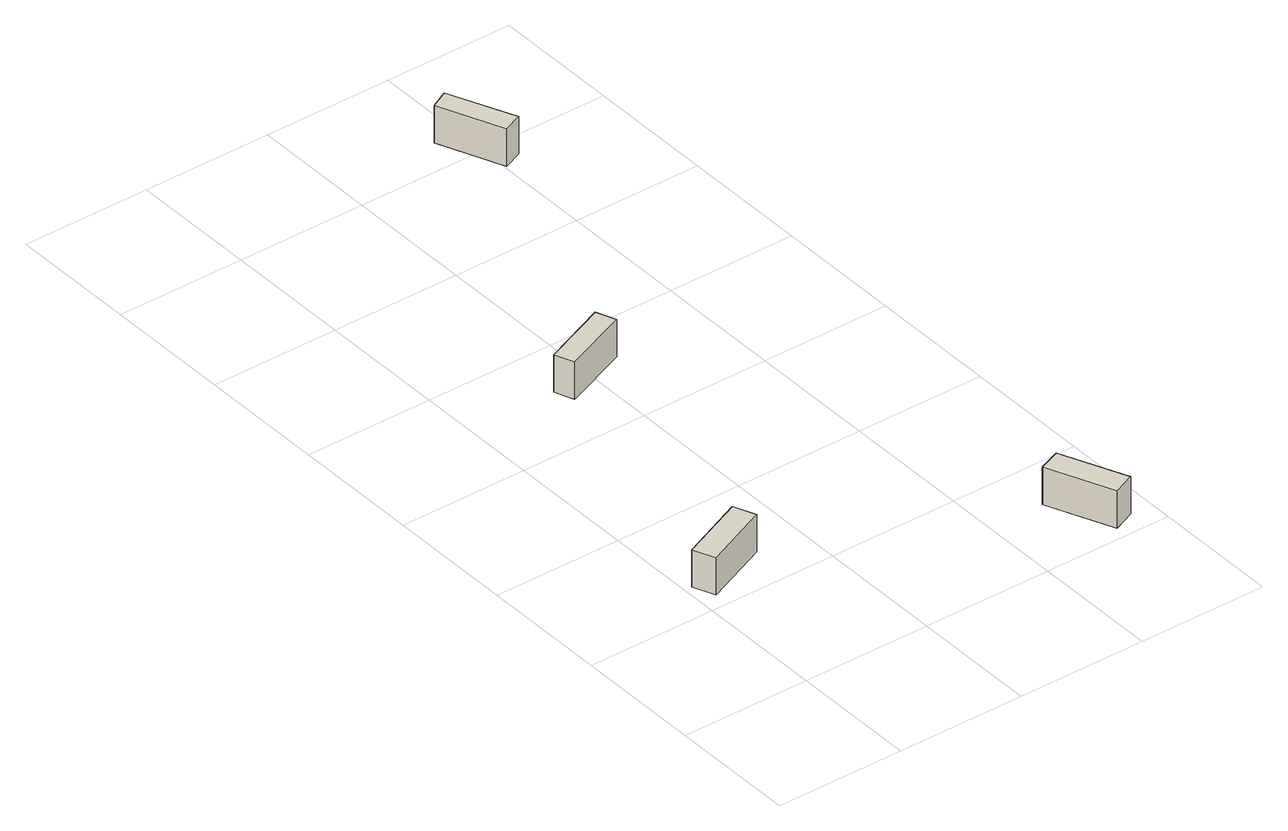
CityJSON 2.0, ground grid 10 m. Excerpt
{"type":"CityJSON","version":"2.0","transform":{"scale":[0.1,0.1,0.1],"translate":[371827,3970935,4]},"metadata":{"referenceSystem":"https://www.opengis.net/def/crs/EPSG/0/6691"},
"CityObjects":{
"building1":{"type":"Building","attributes":{"計測周辺長":14.79,"建物高さ":3,"更新年":"2016","usage":"422","measuredHeight":-9999,"storeysAboveGround":1,"BuildingDetailAttribute.totalFloorArea":10,"BuildingDetailAttribute.buildingFootprintArea":10,"BuildingDetailAttribute.buildingRoofEdgeArea":10.19,"BuildingDetailAttribute.buildingStructureOrgType":"2","BuildingDetailAttribute.fireproofStructureType":"1002","BuildingDetailAttribute.areaClassificationType":"23","BuildingDetailAttribute.districtsAndZonesType":"9999","BuildingDetailAttribute.orgUsage2":"18","BuildingDetailAttribute.specifiedBuildingCoverageRate":-9999,"BuildingDetailAttribute.specifiedFloorAreaRate":-9999,"BuildingDetailAttribute.surveyYear":2021,"BuildingIDAttribute.prefecture":"11","BuildingIDAttribute.city":"11106"},"geometry":[{"type":"Solid","lod":"1","boundaries":[[[[0,1,2,3]],[[2,4,5,3]],[[1,6,4,2]],[[0,7,6,1]],[[3,5,7,0]],[[4,6,7,5]]]]}]},
"building2":{"type":"Building","attributes":{"計測周辺長":14.32,"建物高さ":3,"更新年":"2016","usage":"422","measuredHeight":-9999,"storeysAboveGround":1,"BuildingDetailAttribute.totalFloorArea":9,"BuildingDetailAttribute.buildingFootprintArea":9,"BuildingDetailAttribute.buildingRoofEdgeArea":9.06,"BuildingDetailAttribute.buildingStructureOrgType":"2","BuildingDetailAttribute.fireproofStructureType":"1002","BuildingDetailAttribute.areaClassificationType":"23","BuildingDetailAttribute.districtsAndZonesType":"9999","BuildingDetailAttribute.orgUsage2":"18","BuildingDetailAttribute.specifiedBuildingCoverageRate":-9999,"BuildingDetailAttribute.specifiedFloorAreaRate":-9999,"BuildingDetailAttribute.surveyYear":2021,"BuildingIDAttribute.prefecture":"11","BuildingIDAttribute.city":"11106"},"geometry":[{"type":"Solid","lod":"1","boundaries":[[[[8,9,10,11]],[[10,12,13,11]],[[9,14,12,10]],[[8,15,14,9]],[[11,13,15,8]],[[12,14,15,13]]]]}]},
"building3":{"type":"Building","attributes":{"計測周辺長":14.65,"建物高さ":3,"更新年":"2016","usage":"422","measuredHeight":-9999,"storeysAboveGround":1,"BuildingDetailAttribute.totalFloorArea":10,"BuildingDetailAttribute.buildingFootprintArea":10,"BuildingDetailAttribute.buildingRoofEdgeArea":9.98,"BuildingDetailAttribute.buildingStructureOrgType":"2","BuildingDetailAttribute.fireproofStructureType":"1002","BuildingDetailAttribute.areaClassificationType":"23","BuildingDetailAttribute.districtsAndZonesType":"9999","BuildingDetailAttribute.orgUsage2":"18","BuildingDetailAttribute.specifiedBuildingCoverageRate":-9999,"BuildingDetailAttribute.specifiedFloorAreaRate":-9999,"BuildingDetailAttribute.surveyYear":2021,"BuildingIDAttribute.prefecture":"11","BuildingIDAttribute.city":"11106"},"geometry":[{"type":"Solid","lod":"1","boundaries":[[[[16,17,18,19]],[[18,20,21,19]],[[17,22,20,18]],[[16,23,22,17]],[[19,21,23,16]],[[20,22,23,21]]]]}]},
"building4":{"type":"Building","attributes":{"計測周辺長":14.21,"建物高さ":3,"更新年":"2016","usage":"422","measuredHeight":-9999,"storeysAboveGround":1,"BuildingDetailAttribute.totalFloorArea":9,"BuildingDetailAttribute.buildingFootprintArea":9,"BuildingDetailAttribute.buildingRoofEdgeArea":8.82,"BuildingDetailAttribute.buildingStructureOrgType":"2","BuildingDetailAttribute.fireproofStructureType":"1002","BuildingDetailAttribute.areaClassificationType":"23","BuildingDetailAttribute.districtsAndZonesType":"9999","BuildingDetailAttribute.orgUsage2":"18","BuildingDetailAttribute.specifiedBuildingCoverageRate":-9999,"BuildingDetailAttribute.specifiedFloorAreaRate":-9999,"BuildingDetailAttribute.surveyYear":2021,"BuildingIDAttribute.prefecture":"11","BuildingIDAttribute.city":"11106"},"geometry":[{"type":"Solid","lod":"1","boundaries":[[[[24,25,26,27]],[[26,28,29,27]],[[25,30,28,26]],[[24,31,30,25]],[[27,29,31,24]],[[28,30,31,29]]]]}]}
},
"vertices":[
[6,129,7],[57,151,7],[64,134,7],[13,112,7],[64,134,37],[13,112,37],[57,151,37],[6,129,37],
[68,355,9],[119,376,9],[125,361,9],[74,340,9],[125,361,39],[74,340,39],[119,376,39],[68,355,39],
[242,59,9],[259,66,9],[281,15,9],[264,8,9],[281,15,39],[264,8,39],[259,66,39],[242,59,39],
[179,624,9],[193,631,9],[215,580,9],[200,574,9],[215,580,39],[200,574,39],[193,631,39],[179,624,39]
]}
